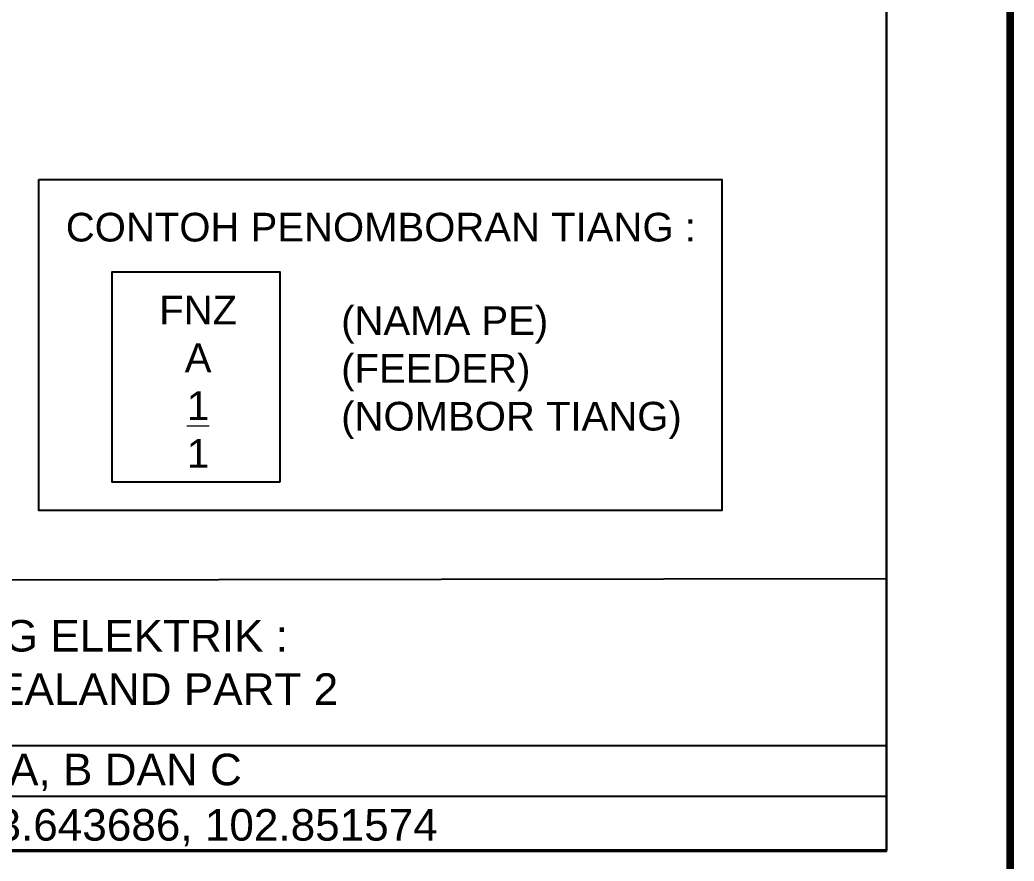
# Model space of a CAD drawing. Header units: inches. Extents: x -2907330 to 774627, y -12404360 to 10502691.
# Drawn here: x 7501.1 to 7847.7, y 402.1 to 695.4 of the extents above; entities that cross this region are included whole.
import ezdxf
from ezdxf.enums import TextEntityAlignment as Align

# ---------------------------------------------------------------- set-up
doc = ezdxf.new("R2010")
doc.units = ezdxf.units.IN
doc.header["$MEASUREMENT"] = 0
doc.styles.get("Standard").update_dxf_attribs({"font": 'arial.ttf', "height": 2})

msp = doc.modelspace()

# ---------------------------------------------------------------- linework, layer by layer
at = {"color": 7, "linetype": 'Continuous'}
for p, q in [((5801.01, 497.77), (7803.2, 500.66)), ((7192.93, 442.49), (7803.05, 442.49)), ((7192.93, 424.75), (7803.05, 424.75))]:
    msp.add_line(p, q, dxfattribs=at)
at = {"linetype": 'Continuous', "const_width": 2.7}
msp.add_lwpolyline([(7846.33, 2028.86), (5452.9, 2028.86), (5452.9, 376.14), (7846.33, 376.14)], close=True, dxfattribs=at)
for points in [[(5496.34, 2000.1), (7803.2, 2000.1), (7803.2, 405.99), (5496.34, 405.99)], [(5496.19, 1999.55), (7803.05, 1999.55), (7803.05, 405.44), (5496.19, 405.44)], [(7507.68, 639.79), (7745.77, 639.79), (7745.77, 524.36), (7507.68, 524.36)], [(7591.74, 534.27), (7533.27, 534.27), (7533.27, 607.54), (7591.74, 607.54)]]:
    msp.add_lwpolyline(points, close=True)

# ---------------------------------------------------------------- texts
at = {"color": 7, "linetype": 'Continuous', "lineweight": 0}
for s, p in [('PENCAWANG ELEKTRIK :', (7500.65, 480.69)), ('FELDA NEW ZEALAND PART 2', (7500.65, 462.1)), ('FEEDER : A, B DAN C', (7500.37, 434.07)), ('COORDINATE GPS : 3.643686, 102.851574', (7493.9, 414.77))]:
    msp.add_text(s, height=11, dxfattribs=at).set_placement(p, align=Align.MIDDLE_CENTER)
at = {"lineweight": 0, "char_height": 10}
for s, width, insert, attachment_point in [('CONTOH PENOMBORAN TIANG :', 296.6147, (7517.13, 628.16), 1), ('FNZ \\PA\\P{\\L1\\P}1', 219.825, (7563.25, 569.26), 5), ('\\P(NAMA PE)\\P(FEEDER)\\P(NOMBOR TIANG)', 219.825, (7613.12, 580.75), 4)]:
    msp.add_mtext_dynamic_manual_height_columns(s, width=width, gutter_width=5.26, heights=[0], dxfattribs=dict(at, insert=insert, attachment_point=attachment_point))

doc.saveas('drawing.dxf')
